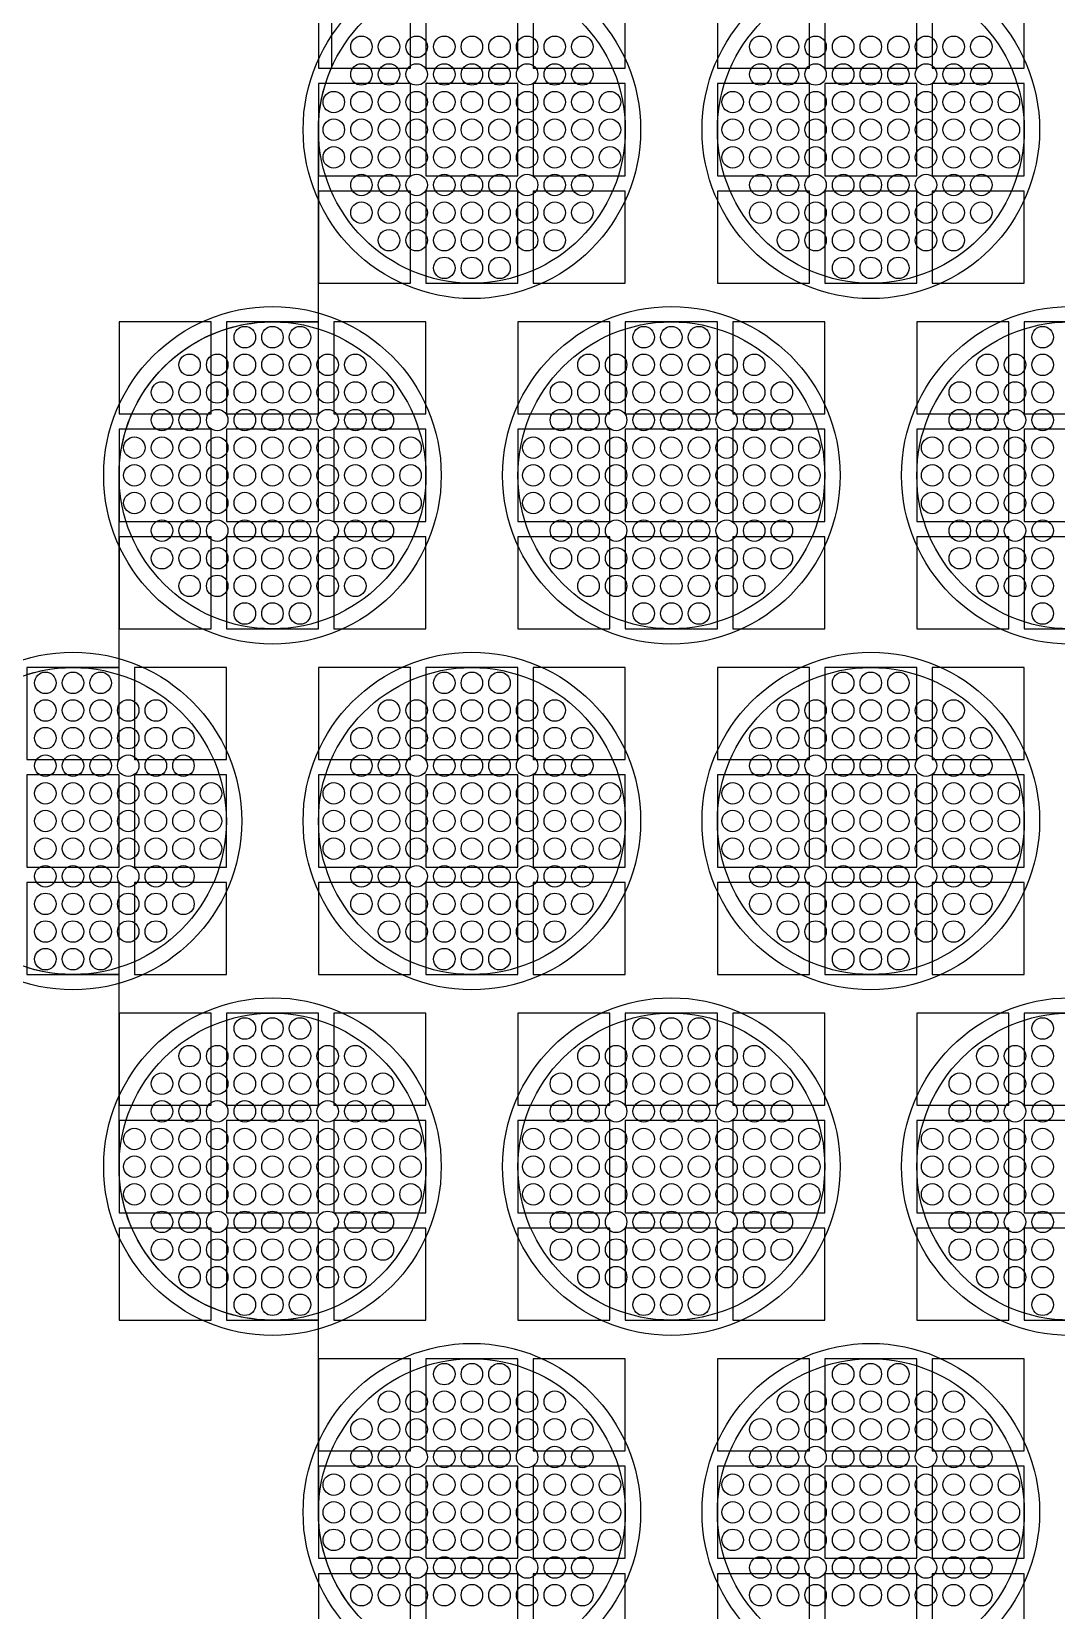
# Model space of a CAD drawing. Extents: x -49 to 54, y -38 to 38.
# Drawn here: x 5.43 to 8.77, y 14.71 to 19.85 of the extents above; entities that cross this region are included whole.
import ezdxf

# ---------------------------------------------------------------- set-up
doc = ezdxf.new("R2010")
doc.units = 0
for name, color, linetype in [('BACK_LAYER', 5, 'CONTINUOUS'), ('COND_LAYER_LOWER_ELECTRODE', 6, 'CONTINUOUS'), ('CONDUCTIVE_LAYER_BACK_LAYER', 2, 'CONTINUOUS'), ('EMITTER', 3, 'CONTINUOUS'), ('LOWER_ELECTRODE', 1, 'CONTINUOUS')]:
    doc.layers.add(name, color=color, linetype=linetype)

msp = doc.modelspace()

# ---------------------------------------------------------------- linework, layer by layer
at = {"layer": 'BACK_LAYER'}
for points in [[(6.3628, 19.7319), (6.6628, 19.7319), (6.6628, 20.0319), (6.3628, 20.0319)], [(6.7128, 19.7319), (7.0128, 19.7319), (7.0128, 20.0319), (6.7128, 20.0319)], [(7.0628, 19.7319), (7.3628, 19.7319), (7.3628, 20.0319), (7.0628, 20.0319)], [(7.6628, 19.7319), (7.9628, 19.7319), (7.9628, 20.0319), (7.6628, 20.0319)], [(8.0128, 19.7319), (8.3128, 19.7319), (8.3128, 20.0319), (8.0128, 20.0319)], [(8.3628, 19.7319), (8.6628, 19.7319), (8.6628, 20.0319), (8.3628, 20.0319)], [(6.3628, 19.3819), (6.6628, 19.3819), (6.6628, 19.6819), (6.3628, 19.6819)], [(6.7128, 19.3819), (7.0128, 19.3819), (7.0128, 19.6819), (6.7128, 19.6819)], [(7.0628, 19.3819), (7.3628, 19.3819), (7.3628, 19.6819), (7.0628, 19.6819)], [(7.6628, 19.3819), (7.9628, 19.3819), (7.9628, 19.6819), (7.6628, 19.6819)], [(8.0128, 19.3819), (8.3128, 19.3819), (8.3128, 19.6819), (8.0128, 19.6819)], [(8.3628, 19.3819), (8.6628, 19.3819), (8.6628, 19.6819), (8.3628, 19.6819)], [(6.3628, 19.0319), (6.6628, 19.0319), (6.6628, 19.3319), (6.3628, 19.3319)], [(6.7128, 19.0319), (7.0128, 19.0319), (7.0128, 19.3319), (6.7128, 19.3319)], [(7.0628, 19.0319), (7.3628, 19.0319), (7.3628, 19.3319), (7.0628, 19.3319)], [(7.6628, 19.0319), (7.9628, 19.0319), (7.9628, 19.3319), (7.6628, 19.3319)], [(8.0128, 19.0319), (8.3128, 19.0319), (8.3128, 19.3319), (8.0128, 19.3319)], [(8.3628, 19.0319), (8.6628, 19.0319), (8.6628, 19.3319), (8.3628, 19.3319)], [(5.7128, 18.6061), (6.0128, 18.6061), (6.0128, 18.9061), (5.7128, 18.9061)], [(6.0628, 18.6061), (6.3628, 18.6061), (6.3628, 18.9061), (6.0628, 18.9061)], [(6.4128, 18.6061), (6.7128, 18.6061), (6.7128, 18.9061), (6.4128, 18.9061)], [(7.0128, 18.6061), (7.3128, 18.6061), (7.3128, 18.9061), (7.0128, 18.9061)], [(7.3628, 18.6061), (7.6628, 18.6061), (7.6628, 18.9061), (7.3628, 18.9061)], [(7.7128, 18.6061), (8.0128, 18.6061), (8.0128, 18.9061), (7.7128, 18.9061)], [(8.3128, 18.6061), (8.6128, 18.6061), (8.6128, 18.9061), (8.3128, 18.9061)], [(8.6628, 18.6061), (8.9628, 18.6061), (8.9628, 18.9061), (8.6628, 18.9061)], [(5.7128, 18.2561), (6.0128, 18.2561), (6.0128, 18.5561), (5.7128, 18.5561)], [(6.0628, 18.2561), (6.3628, 18.2561), (6.3628, 18.5561), (6.0628, 18.5561)], [(6.4128, 18.2561), (6.7128, 18.2561), (6.7128, 18.5561), (6.4128, 18.5561)], [(7.0128, 18.2561), (7.3128, 18.2561), (7.3128, 18.5561), (7.0128, 18.5561)], [(7.3628, 18.2561), (7.6628, 18.2561), (7.6628, 18.5561), (7.3628, 18.5561)], [(7.7128, 18.2561), (8.0128, 18.2561), (8.0128, 18.5561), (7.7128, 18.5561)], [(8.3128, 18.2561), (8.6128, 18.2561), (8.6128, 18.5561), (8.3128, 18.5561)], [(8.6628, 18.2561), (8.9628, 18.2561), (8.9628, 18.5561), (8.6628, 18.5561)], [(5.7128, 17.9061), (6.0128, 17.9061), (6.0128, 18.2061), (5.7128, 18.2061)], [(6.0628, 17.9061), (6.3628, 17.9061), (6.3628, 18.2061), (6.0628, 18.2061)], [(6.4128, 17.9061), (6.7128, 17.9061), (6.7128, 18.2061), (6.4128, 18.2061)], [(7.0128, 17.9061), (7.3128, 17.9061), (7.3128, 18.2061), (7.0128, 18.2061)], [(7.3628, 17.9061), (7.6628, 17.9061), (7.6628, 18.2061), (7.3628, 18.2061)], [(7.7128, 17.9061), (8.0128, 17.9061), (8.0128, 18.2061), (7.7128, 18.2061)], [(8.3128, 17.9061), (8.6128, 17.9061), (8.6128, 18.2061), (8.3128, 18.2061)], [(8.6628, 17.9061), (8.9628, 17.9061), (8.9628, 18.2061), (8.6628, 18.2061)], [(5.4128, 17.4802), (5.7128, 17.4802), (5.7128, 17.7802), (5.4128, 17.7802)], [(5.7628, 17.4802), (6.0628, 17.4802), (6.0628, 17.7802), (5.7628, 17.7802)], [(6.3628, 17.4802), (6.6628, 17.4802), (6.6628, 17.7802), (6.3628, 17.7802)], [(6.7128, 17.4802), (7.0128, 17.4802), (7.0128, 17.7802), (6.7128, 17.7802)], [(7.0628, 17.4802), (7.3628, 17.4802), (7.3628, 17.7802), (7.0628, 17.7802)], [(7.6628, 17.4802), (7.9628, 17.4802), (7.9628, 17.7802), (7.6628, 17.7802)], [(8.0128, 17.4802), (8.3128, 17.4802), (8.3128, 17.7802), (8.0128, 17.7802)], [(8.3628, 17.4802), (8.6628, 17.4802), (8.6628, 17.7802), (8.3628, 17.7802)], [(5.4128, 17.1302), (5.7128, 17.1302), (5.7128, 17.4302), (5.4128, 17.4302)], [(5.7628, 17.1302), (6.0628, 17.1302), (6.0628, 17.4302), (5.7628, 17.4302)], [(6.3628, 17.1302), (6.6628, 17.1302), (6.6628, 17.4302), (6.3628, 17.4302)], [(6.7128, 17.1302), (7.0128, 17.1302), (7.0128, 17.4302), (6.7128, 17.4302)], [(7.0628, 17.1302), (7.3628, 17.1302), (7.3628, 17.4302), (7.0628, 17.4302)], [(7.6628, 17.1302), (7.9628, 17.1302), (7.9628, 17.4302), (7.6628, 17.4302)], [(8.0128, 17.1302), (8.3128, 17.1302), (8.3128, 17.4302), (8.0128, 17.4302)], [(8.3628, 17.1302), (8.6628, 17.1302), (8.6628, 17.4302), (8.3628, 17.4302)], [(5.4128, 16.7802), (5.7128, 16.7802), (5.7128, 17.0802), (5.4128, 17.0802)], [(5.7628, 16.7802), (6.0628, 16.7802), (6.0628, 17.0802), (5.7628, 17.0802)], [(6.3628, 16.7802), (6.6628, 16.7802), (6.6628, 17.0802), (6.3628, 17.0802)], [(6.7128, 16.7802), (7.0128, 16.7802), (7.0128, 17.0802), (6.7128, 17.0802)], [(7.0628, 16.7802), (7.3628, 16.7802), (7.3628, 17.0802), (7.0628, 17.0802)], [(7.6628, 16.7802), (7.9628, 16.7802), (7.9628, 17.0802), (7.6628, 17.0802)], [(8.0128, 16.7802), (8.3128, 16.7802), (8.3128, 17.0802), (8.0128, 17.0802)], [(8.3628, 16.7802), (8.6628, 16.7802), (8.6628, 17.0802), (8.3628, 17.0802)], [(5.7128, 16.3544), (6.0128, 16.3544), (6.0128, 16.6544), (5.7128, 16.6544)], [(6.0628, 16.3544), (6.3628, 16.3544), (6.3628, 16.6544), (6.0628, 16.6544)], [(6.4128, 16.3544), (6.7128, 16.3544), (6.7128, 16.6544), (6.4128, 16.6544)], [(7.0128, 16.3544), (7.3128, 16.3544), (7.3128, 16.6544), (7.0128, 16.6544)], [(7.3628, 16.3544), (7.6628, 16.3544), (7.6628, 16.6544), (7.3628, 16.6544)], [(7.7128, 16.3544), (8.0128, 16.3544), (8.0128, 16.6544), (7.7128, 16.6544)], [(8.3128, 16.3544), (8.6128, 16.3544), (8.6128, 16.6544), (8.3128, 16.6544)], [(8.6628, 16.3544), (8.9628, 16.3544), (8.9628, 16.6544), (8.6628, 16.6544)], [(5.7128, 16.0044), (6.0128, 16.0044), (6.0128, 16.3044), (5.7128, 16.3044)], [(6.0628, 16.0044), (6.3628, 16.0044), (6.3628, 16.3044), (6.0628, 16.3044)], [(6.4128, 16.0044), (6.7128, 16.0044), (6.7128, 16.3044), (6.4128, 16.3044)], [(7.0128, 16.0044), (7.3128, 16.0044), (7.3128, 16.3044), (7.0128, 16.3044)], [(7.3628, 16.0044), (7.6628, 16.0044), (7.6628, 16.3044), (7.3628, 16.3044)], [(7.7128, 16.0044), (8.0128, 16.0044), (8.0128, 16.3044), (7.7128, 16.3044)], [(8.3128, 16.0044), (8.6128, 16.0044), (8.6128, 16.3044), (8.3128, 16.3044)], [(8.6628, 16.0044), (8.9628, 16.0044), (8.9628, 16.3044), (8.6628, 16.3044)], [(5.7128, 15.6544), (6.0128, 15.6544), (6.0128, 15.9544), (5.7128, 15.9544)], [(6.0628, 15.6544), (6.3628, 15.6544), (6.3628, 15.9544), (6.0628, 15.9544)], [(6.4128, 15.6544), (6.7128, 15.6544), (6.7128, 15.9544), (6.4128, 15.9544)], [(7.0128, 15.6544), (7.3128, 15.6544), (7.3128, 15.9544), (7.0128, 15.9544)], [(7.3628, 15.6544), (7.6628, 15.6544), (7.6628, 15.9544), (7.3628, 15.9544)], [(7.7128, 15.6544), (8.0128, 15.6544), (8.0128, 15.9544), (7.7128, 15.9544)], [(8.3128, 15.6544), (8.6128, 15.6544), (8.6128, 15.9544), (8.3128, 15.9544)], [(8.6628, 15.6544), (8.9628, 15.6544), (8.9628, 15.9544), (8.6628, 15.9544)], [(6.3628, 15.2286), (6.6628, 15.2286), (6.6628, 15.5286), (6.3628, 15.5286)], [(6.7128, 15.2286), (7.0128, 15.2286), (7.0128, 15.5286), (6.7128, 15.5286)], [(7.0628, 15.2286), (7.3628, 15.2286), (7.3628, 15.5286), (7.0628, 15.5286)], [(7.6628, 15.2286), (7.9628, 15.2286), (7.9628, 15.5286), (7.6628, 15.5286)], [(8.0128, 15.2286), (8.3128, 15.2286), (8.3128, 15.5286), (8.0128, 15.5286)], [(8.3628, 15.2286), (8.6628, 15.2286), (8.6628, 15.5286), (8.3628, 15.5286)], [(6.3628, 14.8786), (6.6628, 14.8786), (6.6628, 15.1786), (6.3628, 15.1786)], [(6.7128, 14.8786), (7.0128, 14.8786), (7.0128, 15.1786), (6.7128, 15.1786)], [(7.0628, 14.8786), (7.3628, 14.8786), (7.3628, 15.1786), (7.0628, 15.1786)], [(7.6628, 14.8786), (7.9628, 14.8786), (7.9628, 15.1786), (7.6628, 15.1786)], [(8.0128, 14.8786), (8.3128, 14.8786), (8.3128, 15.1786), (8.0128, 15.1786)], [(8.3628, 14.8786), (8.6628, 14.8786), (8.6628, 15.1786), (8.3628, 15.1786)], [(6.3628, 14.5286), (6.6628, 14.5286), (6.6628, 14.8286), (6.3628, 14.8286)], [(6.7128, 14.5286), (7.0128, 14.5286), (7.0128, 14.8286), (6.7128, 14.8286)], [(7.0628, 14.5286), (7.3628, 14.5286), (7.3628, 14.8286), (7.0628, 14.8286)], [(7.6628, 14.5286), (7.9628, 14.5286), (7.9628, 14.8286), (7.6628, 14.8286)], [(8.0128, 14.5286), (8.3128, 14.5286), (8.3128, 14.8286), (8.0128, 14.8286)], [(8.3628, 14.5286), (8.6628, 14.5286), (8.6628, 14.8286), (8.3628, 14.8286)]]:
    msp.add_lwpolyline(points, close=True, dxfattribs=at)
at = {"layer": 'COND_LAYER_LOWER_ELECTRODE'}
for centre in [(6.8628, 19.5319), (8.1628, 19.5319), (6.2128, 18.4061), (7.5128, 18.4061), (8.8128, 18.4061), (5.5628, 17.2802), (6.8628, 17.2802), (8.1628, 17.2802), (6.2128, 16.1544), (7.5128, 16.1544), (8.8128, 16.1544), (6.8628, 15.0286), (8.1628, 15.0286)]:
    msp.add_circle(centre, 0.55, dxfattribs=at)
at = {"layer": 'CONDUCTIVE_LAYER_BACK_LAYER'}
for points in [[(5.4159, 17.7581), (5.435, 17.7636), (5.4543, 17.7683), (5.4738, 17.7722), (5.4934, 17.7754), (5.5132, 17.7778), (5.533, 17.7793), (5.5528, 17.7801), (5.7128, 17.7801), (5.7128, 18.4061), (5.7132, 18.4259), (5.7144, 18.4458), (5.7163, 18.4656), (5.7191, 18.4853), (5.7226, 18.5048), (5.727, 18.5242), (5.732, 18.5434), (5.7379, 18.5625), (5.7445, 18.5812), (5.7518, 18.5997), (5.7599, 18.6179), (5.7686, 18.6357), (5.7781, 18.6532), (5.7883, 18.6703), (5.7991, 18.6869), (5.8106, 18.7032), (5.8228, 18.7189), (5.8355, 18.7342), (5.8488, 18.7489), (5.8628, 18.7631), (5.8772, 18.7767), (5.8922, 18.7898), (5.9078, 18.8022), (5.9237, 18.814), (5.9402, 18.8252), (5.9571, 18.8357), (5.9744, 18.8455), (5.992, 18.8547), (6.01, 18.8631), (6.0284, 18.8708), (6.047, 18.8778), (6.0659, 18.884), (6.085, 18.8894), (6.1043, 18.8941), (6.1238, 18.8981), (6.1434, 18.9012), (6.1632, 18.9036), (6.183, 18.9052), (6.2028, 18.906), (6.3628, 18.906), (6.3628, 19.5319), (6.3632, 19.5518), (6.3644, 19.5716), (6.3663, 19.5914), (6.3691, 19.6111), (6.3726, 19.6307), (6.377, 19.6501), (6.382, 19.6693), (6.3879, 19.6883), (6.3945, 19.707), (6.4018, 19.7255), (6.4059, 19.7347), (6.4059, 20.5122)], [(6.4855, 14.7004), (6.4728, 14.7157), (6.4606, 14.7315), (6.4491, 14.7477), (6.4383, 14.7643), (6.4281, 14.7814), (6.4186, 14.7989), (6.4099, 14.8167), (6.4018, 14.8349), (6.3945, 14.8534), (6.3879, 14.8722), (6.382, 14.8912), (6.377, 14.9104), (6.3726, 14.9298), (6.3691, 14.9494), (6.3663, 14.969), (6.3644, 14.9888), (6.3632, 15.0087), (6.3628, 15.0286), (6.3628, 15.6545), (6.2028, 15.6545), (6.183, 15.6553), (6.1632, 15.6569), (6.1434, 15.6592), (6.1238, 15.6624), (6.1043, 15.6663), (6.085, 15.671), (6.0659, 15.6765), (6.047, 15.6827), (6.0284, 15.6896), (6.01, 15.6973), (5.992, 15.7058), (5.9744, 15.7149), (5.9571, 15.7247), (5.9402, 15.7352), (5.9237, 15.7464), (5.9078, 15.7582), (5.8922, 15.7707), (5.8772, 15.7837), (5.8628, 15.7973), (5.8488, 15.8115), (5.8355, 15.8263), (5.8228, 15.8415), (5.8106, 15.8573), (5.7991, 15.8735), (5.7883, 15.8902), (5.7781, 15.9073), (5.7686, 15.9247), (5.7599, 15.9426), (5.7518, 15.9608), (5.7445, 15.9792), (5.7379, 15.998), (5.732, 16.017), (5.727, 16.0362), (5.7226, 16.0556), (5.7191, 16.0752), (5.7163, 16.0949), (5.7144, 16.1147), (5.7132, 16.1345), (5.7128, 16.1544), (5.7128, 16.7803), (5.5528, 16.7803), (5.533, 16.7811), (5.5132, 16.7827), (5.4934, 16.7851), (5.4738, 16.7882), (5.4543, 16.7921), (5.435, 16.7968), (5.4159, 16.8023)]]:
    msp.add_lwpolyline(points, dxfattribs=at)
at = {"layer": 'EMITTER'}
for centre in [(6.8628, 19.5319), (8.1628, 19.5319), (6.2128, 18.4061), (7.5128, 18.4061), (8.8128, 18.4061), (5.5628, 17.2802), (6.8628, 17.2802), (8.1628, 17.2802), (6.2128, 16.1544), (7.5128, 16.1544), (8.8128, 16.1544), (6.8628, 15.0286), (8.1628, 15.0286)]:
    msp.add_circle(centre, 0.5, dxfattribs=at)
at = {"layer": 'LOWER_ELECTRODE'}
for centre in [(6.5028, 19.8019), (6.5928, 19.8019), (6.6828, 19.8019), (6.7728, 19.8019), (6.8628, 19.8019), (6.9528, 19.8019), (7.0428, 19.8019), (7.1328, 19.8019), (7.2228, 19.8019), (7.8028, 19.8019), (7.8928, 19.8019), (7.9828, 19.8019), (8.0728, 19.8019), (8.1628, 19.8019), (8.2528, 19.8019), (8.3428, 19.8019), (8.4328, 19.8019), (8.5228, 19.8019), (6.5028, 19.7119), (6.5928, 19.7119), (6.6828, 19.7119), (6.7728, 19.7119), (6.8628, 19.7119), (6.9528, 19.7119), (7.0428, 19.7119), (7.1328, 19.7119), (7.2228, 19.7119), (7.8028, 19.7119), (7.8928, 19.7119), (7.9828, 19.7119), (8.0728, 19.7119), (8.1628, 19.7119), (8.2528, 19.7119), (8.3428, 19.7119), (8.4328, 19.7119), (8.5228, 19.7119), (6.4128, 19.6219), (6.5028, 19.6219), (6.5928, 19.6219), (6.6828, 19.6219), (6.7728, 19.6219), (6.8628, 19.6219), (6.9528, 19.6219), (7.0428, 19.6219), (7.1328, 19.6219), (7.2228, 19.6219), (7.3128, 19.6219), (7.7128, 19.6219), (7.8028, 19.6219), (7.8928, 19.6219), (7.9828, 19.6219), (8.0728, 19.6219), (8.1628, 19.6219), (8.2528, 19.6219), (8.3428, 19.6219), (8.4328, 19.6219), (8.5228, 19.6219), (8.6128, 19.6219), (6.4128, 19.5319), (6.5028, 19.5319), (6.5928, 19.5319), (6.6828, 19.5319), (6.7728, 19.5319), (6.8628, 19.5319), (6.9528, 19.5319), (7.0428, 19.5319), (7.1328, 19.5319), (7.2228, 19.5319), (7.3128, 19.5319), (7.7128, 19.5319), (7.8028, 19.5319), (7.8928, 19.5319), (7.9828, 19.5319), (8.0728, 19.5319), (8.1628, 19.5319), (8.2528, 19.5319), (8.3428, 19.5319), (8.4328, 19.5319), (8.5228, 19.5319), (8.6128, 19.5319), (6.4128, 19.4419), (6.5028, 19.4419), (6.5928, 19.4419), (6.6828, 19.4419), (6.7728, 19.4419), (6.8628, 19.4419), (6.9528, 19.4419), (7.0428, 19.4419), (7.1328, 19.4419), (7.2228, 19.4419), (7.3128, 19.4419), (7.7128, 19.4419), (7.8028, 19.4419), (7.8928, 19.4419), (7.9828, 19.4419), (8.0728, 19.4419), (8.1628, 19.4419), (8.2528, 19.4419), (8.3428, 19.4419), (8.4328, 19.4419), (8.5228, 19.4419), (8.6128, 19.4419), (6.5028, 19.3519), (6.5928, 19.3519), (6.6828, 19.3519), (6.7728, 19.3519), (6.8628, 19.3519), (6.9528, 19.3519), (7.0428, 19.3519), (7.1328, 19.3519), (7.2228, 19.3519), (7.8028, 19.3519), (7.8928, 19.3519), (7.9828, 19.3519), (8.0728, 19.3519), (8.1628, 19.3519), (8.2528, 19.3519), (8.3428, 19.3519), (8.4328, 19.3519), (8.5228, 19.3519), (6.5028, 19.2619), (6.5928, 19.2619), (6.6828, 19.2619), (6.7728, 19.2619), (6.8628, 19.2619), (6.9528, 19.2619), (7.0428, 19.2619), (7.1328, 19.2619), (7.2228, 19.2619), (7.8028, 19.2619), (7.8928, 19.2619), (7.9828, 19.2619), (8.0728, 19.2619), (8.1628, 19.2619), (8.2528, 19.2619), (8.3428, 19.2619), (8.4328, 19.2619), (8.5228, 19.2619), (6.5928, 19.1719), (6.6828, 19.1719), (6.7728, 19.1719), (6.8628, 19.1719), (6.9528, 19.1719), (7.0428, 19.1719), (7.1328, 19.1719), (7.8928, 19.1719), (7.9828, 19.1719), (8.0728, 19.1719), (8.1628, 19.1719), (8.2528, 19.1719), (8.3428, 19.1719), (8.4328, 19.1719), (6.7728, 19.0819), (6.8628, 19.0819), (6.9528, 19.0819), (8.0728, 19.0819), (8.1628, 19.0819), (8.2528, 19.0819), (6.1228, 18.8561), (6.2128, 18.8561), (6.3028, 18.8561), (7.4228, 18.8561), (7.5128, 18.8561), (7.6028, 18.8561), (8.7228, 18.8561), (5.9428, 18.7661), (6.0328, 18.7661), (6.1228, 18.7661), (6.2128, 18.7661), (6.3028, 18.7661), (6.3928, 18.7661), (6.4828, 18.7661), (7.2428, 18.7661), (7.3328, 18.7661), (7.4228, 18.7661), (7.5128, 18.7661), (7.6028, 18.7661), (7.6928, 18.7661), (7.7828, 18.7661), (8.5428, 18.7661), (8.6328, 18.7661), (8.7228, 18.7661), (5.8528, 18.6761), (5.9428, 18.6761), (6.0328, 18.6761), (6.1228, 18.6761), (6.2128, 18.6761), (6.3028, 18.6761), (6.3928, 18.6761), (6.4828, 18.6761), (6.5728, 18.6761), (7.1528, 18.6761), (7.2428, 18.6761), (7.3328, 18.6761), (7.4228, 18.6761), (7.5128, 18.6761), (7.6028, 18.6761), (7.6928, 18.6761), (7.7828, 18.6761), (7.8728, 18.6761), (8.4528, 18.6761), (8.5428, 18.6761), (8.6328, 18.6761), (8.7228, 18.6761), (5.8528, 18.5861), (5.9428, 18.5861), (6.0328, 18.5861), (6.1228, 18.5861), (6.2128, 18.5861), (6.3028, 18.5861), (6.3928, 18.5861), (6.4828, 18.5861), (6.5728, 18.5861), (7.1528, 18.5861), (7.2428, 18.5861), (7.3328, 18.5861), (7.4228, 18.5861), (7.5128, 18.5861), (7.6028, 18.5861), (7.6928, 18.5861), (7.7828, 18.5861), (7.8728, 18.5861), (8.4528, 18.5861), (8.5428, 18.5861), (8.6328, 18.5861), (8.7228, 18.5861), (5.7628, 18.4961), (5.8528, 18.4961), (5.9428, 18.4961), (6.0328, 18.4961), (6.1228, 18.4961), (6.2128, 18.4961), (6.3028, 18.4961), (6.3928, 18.4961), (6.4828, 18.4961), (6.5728, 18.4961), (6.6628, 18.4961), (7.0628, 18.4961), (7.1528, 18.4961), (7.2428, 18.4961), (7.3328, 18.4961), (7.4228, 18.4961), (7.5128, 18.4961), (7.6028, 18.4961), (7.6928, 18.4961), (7.7828, 18.4961), (7.8728, 18.4961), (7.9628, 18.4961), (8.3628, 18.4961), (8.4528, 18.4961), (8.5428, 18.4961), (8.6328, 18.4961), (8.7228, 18.4961), (5.7628, 18.4061), (5.8528, 18.4061), (5.9428, 18.4061), (6.0328, 18.4061), (6.1228, 18.4061), (6.2128, 18.4061), (6.3028, 18.4061), (6.3928, 18.4061), (6.4828, 18.4061), (6.5728, 18.4061), (6.6628, 18.4061), (7.0628, 18.4061), (7.1528, 18.4061), (7.2428, 18.4061), (7.3328, 18.4061), (7.4228, 18.4061), (7.5128, 18.4061), (7.6028, 18.4061), (7.6928, 18.4061), (7.7828, 18.4061), (7.8728, 18.4061), (7.9628, 18.4061), (8.3628, 18.4061), (8.4528, 18.4061), (8.5428, 18.4061), (8.6328, 18.4061), (8.7228, 18.4061), (5.7628, 18.3161), (5.8528, 18.3161), (5.9428, 18.3161), (6.0328, 18.3161), (6.1228, 18.3161), (6.2128, 18.3161), (6.3028, 18.3161), (6.3928, 18.3161), (6.4828, 18.3161), (6.5728, 18.3161), (6.6628, 18.3161), (7.0628, 18.3161), (7.1528, 18.3161), (7.2428, 18.3161), (7.3328, 18.3161), (7.4228, 18.3161), (7.5128, 18.3161), (7.6028, 18.3161), (7.6928, 18.3161), (7.7828, 18.3161), (7.8728, 18.3161), (7.9628, 18.3161), (8.3628, 18.3161), (8.4528, 18.3161), (8.5428, 18.3161), (8.6328, 18.3161), (8.7228, 18.3161), (5.8528, 18.2261), (5.9428, 18.2261), (6.0328, 18.2261), (6.1228, 18.2261), (6.2128, 18.2261), (6.3028, 18.2261), (6.3928, 18.2261), (6.4828, 18.2261), (6.5728, 18.2261), (7.1528, 18.2261), (7.2428, 18.2261), (7.3328, 18.2261), (7.4228, 18.2261), (7.5128, 18.2261), (7.6028, 18.2261), (7.6928, 18.2261), (7.7828, 18.2261), (7.8728, 18.2261), (8.4528, 18.2261), (8.5428, 18.2261), (8.6328, 18.2261), (8.7228, 18.2261), (5.8528, 18.1361), (5.9428, 18.1361), (6.0328, 18.1361), (6.1228, 18.1361), (6.2128, 18.1361), (6.3028, 18.1361), (6.3928, 18.1361), (6.4828, 18.1361), (6.5728, 18.1361), (7.1528, 18.1361), (7.2428, 18.1361), (7.3328, 18.1361), (7.4228, 18.1361), (7.5128, 18.1361), (7.6028, 18.1361), (7.6928, 18.1361), (7.7828, 18.1361), (7.8728, 18.1361), (8.4528, 18.1361), (8.5428, 18.1361), (8.6328, 18.1361), (8.7228, 18.1361), (5.9428, 18.0461), (6.0328, 18.0461), (6.1228, 18.0461), (6.2128, 18.0461), (6.3028, 18.0461), (6.3928, 18.0461), (6.4828, 18.0461), (7.2428, 18.0461), (7.3328, 18.0461), (7.4228, 18.0461), (7.5128, 18.0461), (7.6028, 18.0461), (7.6928, 18.0461), (7.7828, 18.0461), (8.5428, 18.0461), (8.6328, 18.0461), (8.7228, 18.0461), (6.1228, 17.9561), (6.2128, 17.9561), (6.3028, 17.9561), (7.4228, 17.9561), (7.5128, 17.9561), (7.6028, 17.9561), (8.7228, 17.9561), (5.4728, 17.7302), (5.5628, 17.7302), (5.6528, 17.7302), (6.7728, 17.7302), (6.8628, 17.7302), (6.9528, 17.7302), (8.0728, 17.7302), (8.1628, 17.7302), (8.2528, 17.7302), (5.4728, 17.6402), (5.5628, 17.6402), (5.6528, 17.6402), (5.7428, 17.6402), (5.8328, 17.6402), (6.5928, 17.6402), (6.6828, 17.6402), (6.7728, 17.6402), (6.8628, 17.6402), (6.9528, 17.6402), (7.0428, 17.6402), (7.1328, 17.6402), (7.8928, 17.6402), (7.9828, 17.6402), (8.0728, 17.6402), (8.1628, 17.6402), (8.2528, 17.6402), (8.3428, 17.6402), (8.4328, 17.6402), (5.4728, 17.5502), (5.5628, 17.5502), (5.6528, 17.5502), (5.7428, 17.5502), (5.8328, 17.5502), (5.9228, 17.5502), (6.5028, 17.5502), (6.5928, 17.5502), (6.6828, 17.5502), (6.7728, 17.5502), (6.8628, 17.5502), (6.9528, 17.5502), (7.0428, 17.5502), (7.1328, 17.5502), (7.2228, 17.5502), (7.8028, 17.5502), (7.8928, 17.5502), (7.9828, 17.5502), (8.0728, 17.5502), (8.1628, 17.5502), (8.2528, 17.5502), (8.3428, 17.5502), (8.4328, 17.5502), (8.5228, 17.5502), (5.4728, 17.4602), (5.5628, 17.4602), (5.6528, 17.4602), (5.7428, 17.4602), (5.8328, 17.4602), (5.9228, 17.4602), (6.5028, 17.4602), (6.5928, 17.4602), (6.6828, 17.4602), (6.7728, 17.4602), (6.8628, 17.4602), (6.9528, 17.4602), (7.0428, 17.4602), (7.1328, 17.4602), (7.2228, 17.4602), (7.8028, 17.4602), (7.8928, 17.4602), (7.9828, 17.4602), (8.0728, 17.4602), (8.1628, 17.4602), (8.2528, 17.4602), (8.3428, 17.4602), (8.4328, 17.4602), (8.5228, 17.4602), (5.4728, 17.3702), (5.5628, 17.3702), (5.6528, 17.3702), (5.7428, 17.3702), (5.8328, 17.3702), (5.9228, 17.3702), (6.0128, 17.3702), (6.4128, 17.3702), (6.5028, 17.3702), (6.5928, 17.3702), (6.6828, 17.3702), (6.7728, 17.3702), (6.8628, 17.3702), (6.9528, 17.3702), (7.0428, 17.3702), (7.1328, 17.3702), (7.2228, 17.3702), (7.3128, 17.3702), (7.7128, 17.3702), (7.8028, 17.3702), (7.8928, 17.3702), (7.9828, 17.3702), (8.0728, 17.3702), (8.1628, 17.3702), (8.2528, 17.3702), (8.3428, 17.3702), (8.4328, 17.3702), (8.5228, 17.3702), (8.6128, 17.3702), (5.4728, 17.2802), (5.5628, 17.2802), (5.6528, 17.2802), (5.7428, 17.2802), (5.8328, 17.2802), (5.9228, 17.2802), (6.0128, 17.2802), (6.4128, 17.2802), (6.5028, 17.2802), (6.5928, 17.2802), (6.6828, 17.2802), (6.7728, 17.2802), (6.8628, 17.2802), (6.9528, 17.2802), (7.0428, 17.2802), (7.1328, 17.2802), (7.2228, 17.2802), (7.3128, 17.2802), (7.7128, 17.2802), (7.8028, 17.2802), (7.8928, 17.2802), (7.9828, 17.2802), (8.0728, 17.2802), (8.1628, 17.2802), (8.2528, 17.2802), (8.3428, 17.2802), (8.4328, 17.2802), (8.5228, 17.2802), (8.6128, 17.2802), (5.4728, 17.1902), (5.5628, 17.1902), (5.6528, 17.1902), (5.7428, 17.1902), (5.8328, 17.1902), (5.9228, 17.1902), (6.0128, 17.1902), (6.4128, 17.1902), (6.5028, 17.1902), (6.5928, 17.1902), (6.6828, 17.1902), (6.7728, 17.1902), (6.8628, 17.1902), (6.9528, 17.1902), (7.0428, 17.1902), (7.1328, 17.1902), (7.2228, 17.1902), (7.3128, 17.1902), (7.7128, 17.1902), (7.8028, 17.1902), (7.8928, 17.1902), (7.9828, 17.1902), (8.0728, 17.1902), (8.1628, 17.1902), (8.2528, 17.1902), (8.3428, 17.1902), (8.4328, 17.1902), (8.5228, 17.1902), (8.6128, 17.1902), (5.4728, 17.1002), (5.5628, 17.1002), (5.6528, 17.1002), (5.7428, 17.1002), (5.8328, 17.1002), (5.9228, 17.1002), (6.5028, 17.1002), (6.5928, 17.1002), (6.6828, 17.1002), (6.7728, 17.1002), (6.8628, 17.1002), (6.9528, 17.1002), (7.0428, 17.1002), (7.1328, 17.1002), (7.2228, 17.1002), (7.8028, 17.1002), (7.8928, 17.1002), (7.9828, 17.1002), (8.0728, 17.1002), (8.1628, 17.1002), (8.2528, 17.1002), (8.3428, 17.1002), (8.4328, 17.1002), (8.5228, 17.1002), (5.4728, 17.0102), (5.5628, 17.0102), (5.6528, 17.0102), (5.7428, 17.0102), (5.8328, 17.0102), (5.9228, 17.0102), (6.5028, 17.0102), (6.5928, 17.0102), (6.6828, 17.0102), (6.7728, 17.0102), (6.8628, 17.0102), (6.9528, 17.0102), (7.0428, 17.0102), (7.1328, 17.0102), (7.2228, 17.0102), (7.8028, 17.0102), (7.8928, 17.0102), (7.9828, 17.0102), (8.0728, 17.0102), (8.1628, 17.0102), (8.2528, 17.0102), (8.3428, 17.0102), (8.4328, 17.0102), (8.5228, 17.0102), (5.4728, 16.9202), (5.5628, 16.9202), (5.6528, 16.9202), (5.7428, 16.9202), (5.8328, 16.9202), (6.5928, 16.9202), (6.6828, 16.9202), (6.7728, 16.9202), (6.8628, 16.9202), (6.9528, 16.9202), (7.0428, 16.9202), (7.1328, 16.9202), (7.8928, 16.9202), (7.9828, 16.9202), (8.0728, 16.9202), (8.1628, 16.9202), (8.2528, 16.9202), (8.3428, 16.9202), (8.4328, 16.9202), (5.4728, 16.8302), (5.5628, 16.8302), (5.6528, 16.8302), (6.7728, 16.8302), (6.8628, 16.8302), (6.9528, 16.8302), (8.0728, 16.8302), (8.1628, 16.8302), (8.2528, 16.8302), (6.1228, 16.6044), (6.2128, 16.6044), (6.3028, 16.6044), (7.4228, 16.6044), (7.5128, 16.6044), (7.6028, 16.6044), (8.7228, 16.6044), (5.9428, 16.5144), (6.0328, 16.5144), (6.1228, 16.5144), (6.2128, 16.5144), (6.3028, 16.5144), (6.3928, 16.5144), (6.4828, 16.5144), (7.2428, 16.5144), (7.3328, 16.5144), (7.4228, 16.5144), (7.5128, 16.5144), (7.6028, 16.5144), (7.6928, 16.5144), (7.7828, 16.5144), (8.5428, 16.5144), (8.6328, 16.5144), (8.7228, 16.5144), (5.8528, 16.4244), (5.9428, 16.4244), (6.0328, 16.4244), (6.1228, 16.4244), (6.2128, 16.4244), (6.3028, 16.4244), (6.3928, 16.4244), (6.4828, 16.4244), (6.5728, 16.4244), (7.1528, 16.4244), (7.2428, 16.4244), (7.3328, 16.4244), (7.4228, 16.4244), (7.5128, 16.4244), (7.6028, 16.4244), (7.6928, 16.4244), (7.7828, 16.4244), (7.8728, 16.4244), (8.4528, 16.4244), (8.5428, 16.4244), (8.6328, 16.4244), (8.7228, 16.4244), (5.8528, 16.3344), (5.9428, 16.3344), (6.0328, 16.3344), (6.1228, 16.3344), (6.2128, 16.3344), (6.3028, 16.3344), (6.3928, 16.3344), (6.4828, 16.3344), (6.5728, 16.3344), (7.1528, 16.3344), (7.2428, 16.3344), (7.3328, 16.3344), (7.4228, 16.3344), (7.5128, 16.3344), (7.6028, 16.3344), (7.6928, 16.3344), (7.7828, 16.3344), (7.8728, 16.3344), (8.4528, 16.3344), (8.5428, 16.3344), (8.6328, 16.3344), (8.7228, 16.3344), (5.7628, 16.2444), (5.8528, 16.2444), (5.9428, 16.2444), (6.0328, 16.2444), (6.1228, 16.2444), (6.2128, 16.2444), (6.3028, 16.2444), (6.3928, 16.2444), (6.4828, 16.2444), (6.5728, 16.2444), (6.6628, 16.2444), (7.0628, 16.2444), (7.1528, 16.2444), (7.2428, 16.2444), (7.3328, 16.2444), (7.4228, 16.2444), (7.5128, 16.2444), (7.6028, 16.2444), (7.6928, 16.2444), (7.7828, 16.2444), (7.8728, 16.2444), (7.9628, 16.2444), (8.3628, 16.2444), (8.4528, 16.2444), (8.5428, 16.2444), (8.6328, 16.2444), (8.7228, 16.2444), (5.7628, 16.1544), (5.8528, 16.1544), (5.9428, 16.1544), (6.0328, 16.1544), (6.1228, 16.1544), (6.2128, 16.1544), (6.3028, 16.1544), (6.3928, 16.1544), (6.4828, 16.1544), (6.5728, 16.1544), (6.6628, 16.1544), (7.0628, 16.1544), (7.1528, 16.1544), (7.2428, 16.1544), (7.3328, 16.1544), (7.4228, 16.1544), (7.5128, 16.1544), (7.6028, 16.1544), (7.6928, 16.1544), (7.7828, 16.1544), (7.8728, 16.1544), (7.9628, 16.1544), (8.3628, 16.1544), (8.4528, 16.1544), (8.5428, 16.1544), (8.6328, 16.1544), (8.7228, 16.1544), (5.7628, 16.0644), (5.8528, 16.0644), (5.9428, 16.0644), (6.0328, 16.0644), (6.1228, 16.0644), (6.2128, 16.0644), (6.3028, 16.0644), (6.3928, 16.0644), (6.4828, 16.0644), (6.5728, 16.0644), (6.6628, 16.0644), (7.0628, 16.0644), (7.1528, 16.0644), (7.2428, 16.0644), (7.3328, 16.0644), (7.4228, 16.0644), (7.5128, 16.0644), (7.6028, 16.0644), (7.6928, 16.0644), (7.7828, 16.0644), (7.8728, 16.0644), (7.9628, 16.0644), (8.3628, 16.0644), (8.4528, 16.0644), (8.5428, 16.0644), (8.6328, 16.0644), (8.7228, 16.0644), (5.8528, 15.9744), (5.9428, 15.9744), (6.0328, 15.9744), (6.1228, 15.9744), (6.2128, 15.9744), (6.3028, 15.9744), (6.3928, 15.9744), (6.4828, 15.9744), (6.5728, 15.9744), (7.1528, 15.9744), (7.2428, 15.9744), (7.3328, 15.9744), (7.4228, 15.9744), (7.5128, 15.9744), (7.6028, 15.9744), (7.6928, 15.9744), (7.7828, 15.9744), (7.8728, 15.9744), (8.4528, 15.9744), (8.5428, 15.9744), (8.6328, 15.9744), (8.7228, 15.9744), (5.8528, 15.8844), (5.9428, 15.8844), (6.0328, 15.8844), (6.1228, 15.8844), (6.2128, 15.8844), (6.3028, 15.8844), (6.3928, 15.8844), (6.4828, 15.8844), (6.5728, 15.8844), (7.1528, 15.8844), (7.2428, 15.8844), (7.3328, 15.8844), (7.4228, 15.8844), (7.5128, 15.8844), (7.6028, 15.8844), (7.6928, 15.8844), (7.7828, 15.8844), (7.8728, 15.8844), (8.4528, 15.8844), (8.5428, 15.8844), (8.6328, 15.8844), (8.7228, 15.8844), (5.9428, 15.7944), (6.0328, 15.7944), (6.1228, 15.7944), (6.2128, 15.7944), (6.3028, 15.7944), (6.3928, 15.7944), (6.4828, 15.7944), (7.2428, 15.7944), (7.3328, 15.7944), (7.4228, 15.7944), (7.5128, 15.7944), (7.6028, 15.7944), (7.6928, 15.7944), (7.7828, 15.7944), (8.5428, 15.7944), (8.6328, 15.7944), (8.7228, 15.7944), (6.1228, 15.7044), (6.2128, 15.7044), (6.3028, 15.7044), (7.4228, 15.7044), (7.5128, 15.7044), (7.6028, 15.7044), (8.7228, 15.7044), (6.7728, 15.4786), (6.8628, 15.4786), (6.9528, 15.4786), (8.0728, 15.4786), (8.1628, 15.4786), (8.2528, 15.4786), (6.5928, 15.3886), (6.6828, 15.3886), (6.7728, 15.3886), (6.8628, 15.3886), (6.9528, 15.3886), (7.0428, 15.3886), (7.1328, 15.3886), (7.8928, 15.3886), (7.9828, 15.3886), (8.0728, 15.3886), (8.1628, 15.3886), (8.2528, 15.3886), (8.3428, 15.3886), (8.4328, 15.3886), (6.5028, 15.2986), (6.5928, 15.2986), (6.6828, 15.2986), (6.7728, 15.2986), (6.8628, 15.2986), (6.9528, 15.2986), (7.0428, 15.2986), (7.1328, 15.2986), (7.2228, 15.2986), (7.8028, 15.2986), (7.8928, 15.2986), (7.9828, 15.2986), (8.0728, 15.2986), (8.1628, 15.2986), (8.2528, 15.2986), (8.3428, 15.2986), (8.4328, 15.2986), (8.5228, 15.2986), (6.5028, 15.2086), (6.5928, 15.2086), (6.6828, 15.2086), (6.7728, 15.2086), (6.8628, 15.2086), (6.9528, 15.2086), (7.0428, 15.2086), (7.1328, 15.2086), (7.2228, 15.2086), (7.8028, 15.2086), (7.8928, 15.2086), (7.9828, 15.2086), (8.0728, 15.2086), (8.1628, 15.2086), (8.2528, 15.2086), (8.3428, 15.2086), (8.4328, 15.2086), (8.5228, 15.2086), (6.4128, 15.1186), (6.5028, 15.1186), (6.5928, 15.1186), (6.6828, 15.1186), (6.7728, 15.1186), (6.8628, 15.1186), (6.9528, 15.1186), (7.0428, 15.1186), (7.1328, 15.1186), (7.2228, 15.1186), (7.3128, 15.1186), (7.7128, 15.1186), (7.8028, 15.1186), (7.8928, 15.1186), (7.9828, 15.1186), (8.0728, 15.1186), (8.1628, 15.1186), (8.2528, 15.1186), (8.3428, 15.1186), (8.4328, 15.1186), (8.5228, 15.1186), (8.6128, 15.1186), (6.4128, 15.0286), (6.5028, 15.0286), (6.5928, 15.0286), (6.6828, 15.0286), (6.7728, 15.0286), (6.8628, 15.0286), (6.9528, 15.0286), (7.0428, 15.0286), (7.1328, 15.0286), (7.2228, 15.0286), (7.3128, 15.0286), (7.7128, 15.0286), (7.8028, 15.0286), (7.8928, 15.0286), (7.9828, 15.0286), (8.0728, 15.0286), (8.1628, 15.0286), (8.2528, 15.0286), (8.3428, 15.0286), (8.4328, 15.0286), (8.5228, 15.0286), (8.6128, 15.0286), (6.4128, 14.9386), (6.5028, 14.9386), (6.5928, 14.9386), (6.6828, 14.9386), (6.7728, 14.9386), (6.8628, 14.9386), (6.9528, 14.9386), (7.0428, 14.9386), (7.1328, 14.9386), (7.2228, 14.9386), (7.3128, 14.9386), (7.7128, 14.9386), (7.8028, 14.9386), (7.8928, 14.9386), (7.9828, 14.9386), (8.0728, 14.9386), (8.1628, 14.9386), (8.2528, 14.9386), (8.3428, 14.9386), (8.4328, 14.9386), (8.5228, 14.9386), (8.6128, 14.9386), (6.5028, 14.8486), (6.5928, 14.8486), (6.6828, 14.8486), (6.7728, 14.8486), (6.8628, 14.8486), (6.9528, 14.8486), (7.0428, 14.8486), (7.1328, 14.8486), (7.2228, 14.8486), (7.8028, 14.8486), (7.8928, 14.8486), (7.9828, 14.8486), (8.0728, 14.8486), (8.1628, 14.8486), (8.2528, 14.8486), (8.3428, 14.8486), (8.4328, 14.8486), (8.5228, 14.8486), (6.5028, 14.7586), (6.5928, 14.7586), (6.6828, 14.7586), (6.7728, 14.7586), (6.8628, 14.7586), (6.9528, 14.7586), (7.0428, 14.7586), (7.1328, 14.7586), (7.2228, 14.7586), (7.8028, 14.7586), (7.8928, 14.7586), (7.9828, 14.7586), (8.0728, 14.7586), (8.1628, 14.7586), (8.2528, 14.7586), (8.3428, 14.7586), (8.4328, 14.7586), (8.5228, 14.7586)]:
    msp.add_circle(centre, 0.035, dxfattribs=at)

doc.saveas('drawing.dxf')
